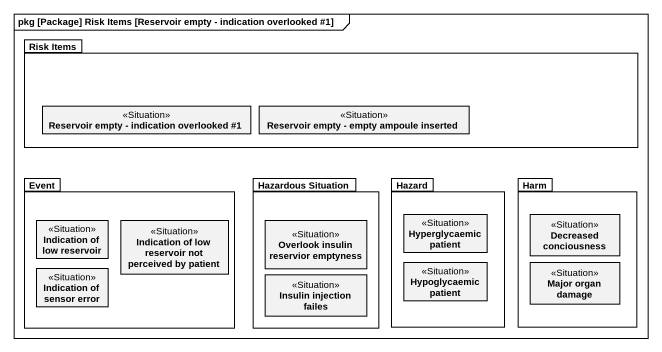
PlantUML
@startuml
mainframe pkg [Package] Risk Items [Reservoir empty - indication overlooked #1]
hide circle
hide empty members
package "Risk Items" as Risk_Items #FFFFFF {
  class "Reservoir empty - indication overlooked #1" as Reservoir_empty_indication <<Situation>>
  class "Reservoir empty - empty ampoule inserted" as Reservoir_empty_empty <<Situation>>
}
package Event #FFFFFF {
  class "Indication of low reservoir" as Indication_of_low_reservoir <<Situation>>
  class "Indication of low reservoir not perceived by patient" as Indication_of_low_reservoir_2 <<Situation>>
  class "Indication of sensor error" as Indication_of_sensor_error <<Situation>>
}
package "Hazardous Situation" as Hazardous_Situation #FFFFFF {
  class "Overlook insulin reservior emptyness" as Overlook_insulin_reservior <<Situation>>
  class "Insulin injection failes" as Insulin_injection_failes <<Situation>>
}
package Hazard #FFFFFF {
  class "Hyperglycaemic patient" as Hyperglycaemic_patient <<Situation>>
  class "Hypoglycaemic patient" as Hypoglycaemic_patient <<Situation>>
}
package Harm #FFFFFF {
  class "Decreased conciousness" as Decreased_conciousness <<Situation>>
  class "Major organ damage" as Major_organ_damage <<Situation>>
}
@enduml
